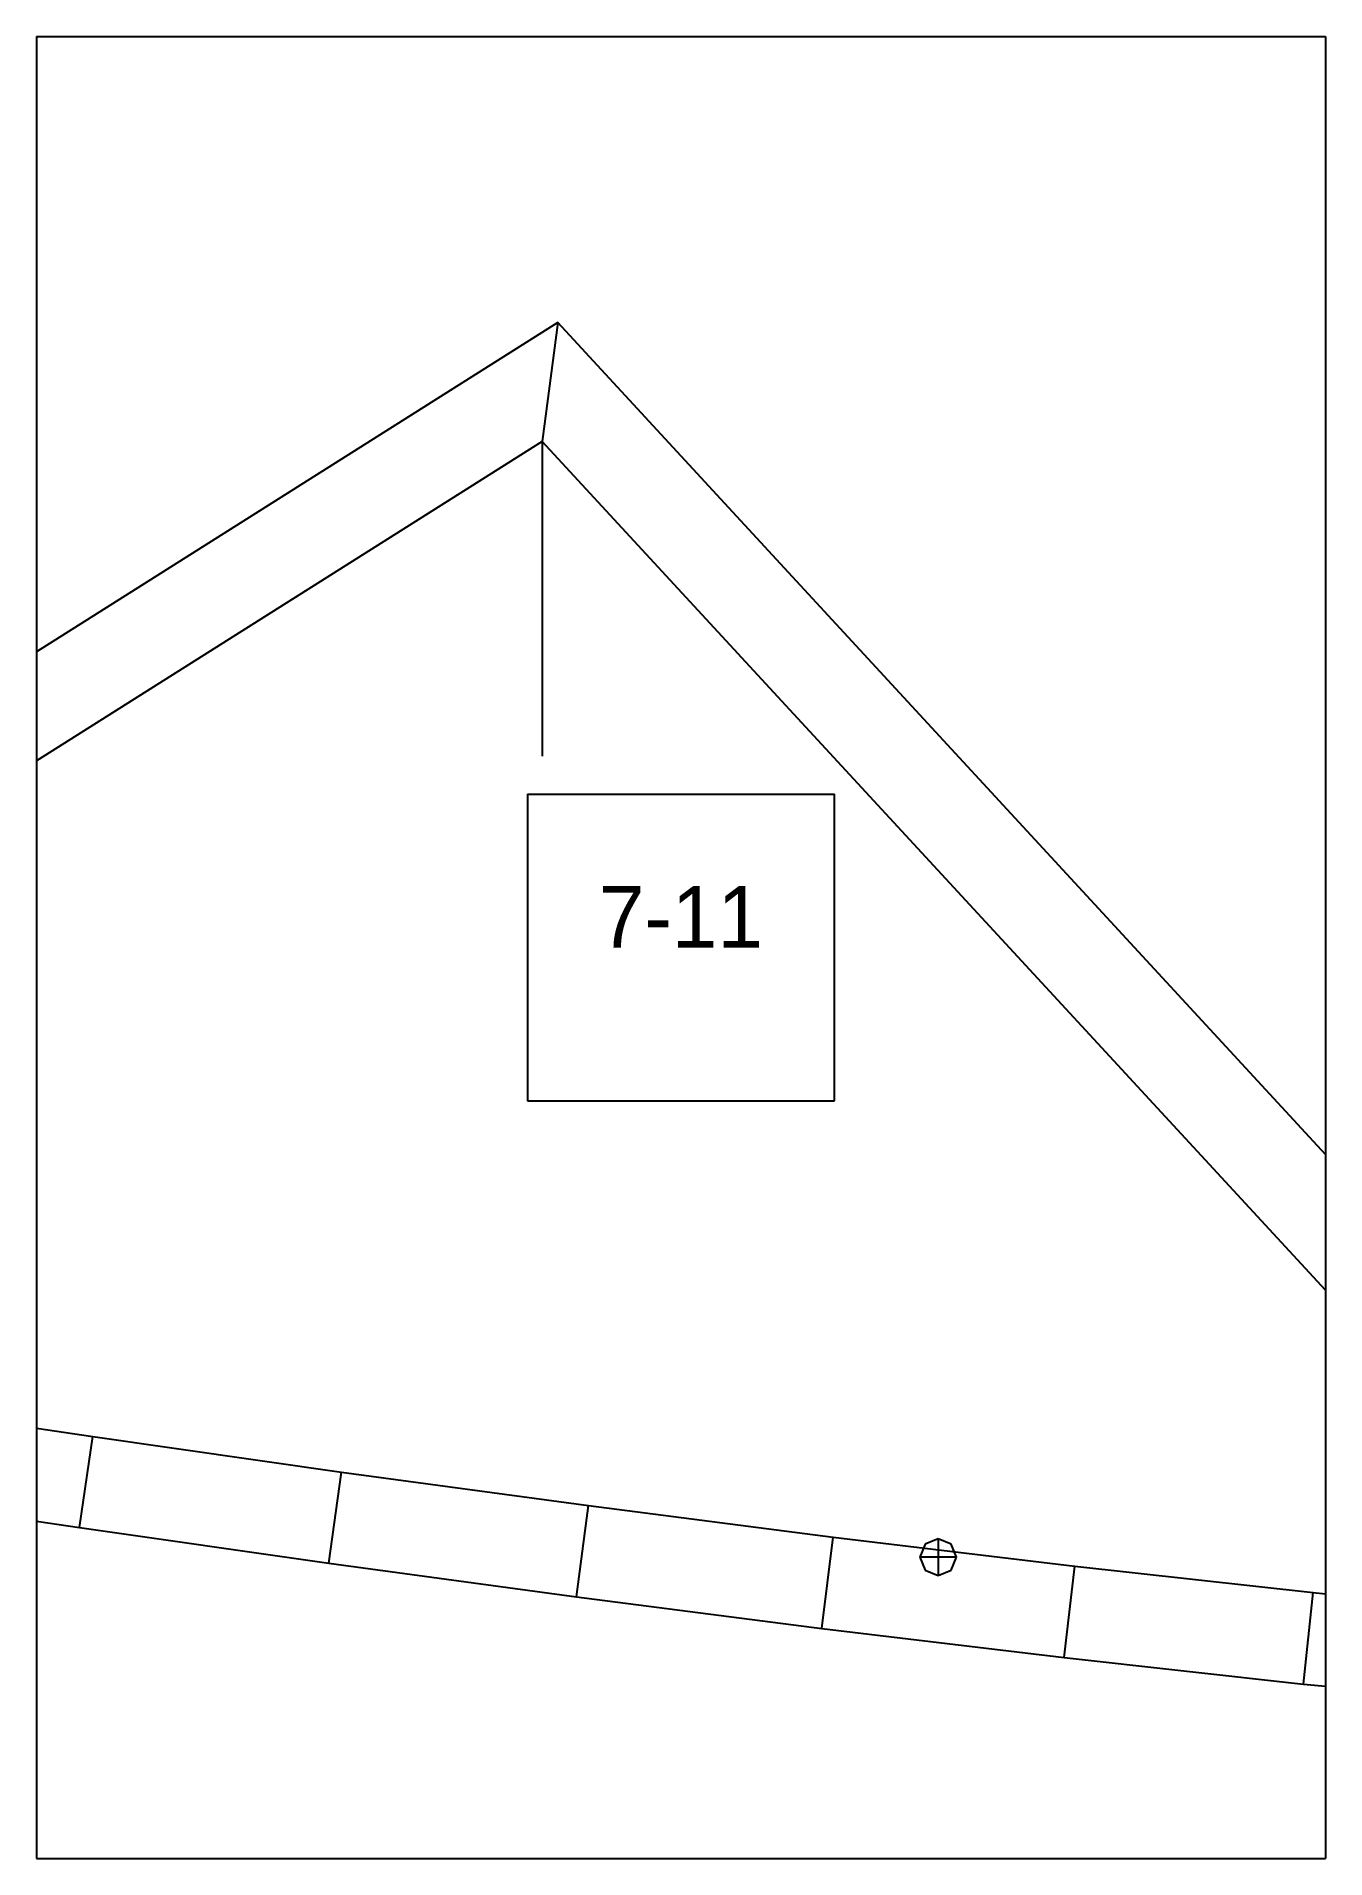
# Paper-space layout 'Plan 7-11' of a CAD drawing. Header units: metres, sheet in millimetres. Extents: x 0 to 210, y 0 to 297.
# The model-space entities are those that its viewports show. They can reach past a viewport. Long polylines and large blocks are cut down to what shows.
import ezdxf
from ezdxf.enums import TextEntityAlignment as Align

# ---------------------------------------------------------------- set-up
doc = ezdxf.new("R2010")
doc.units = ezdxf.units.M
for name, color, linetype in [('default', 7, 'Continuous'), ('TEXTLAYER', 7, 'Continuous'), ('VIEWPORTS', 7, 'Continuous')]:
    doc.layers.add(name, color=color, linetype=linetype)

msp = doc.modelspace()

# ---------------------------------------------------------------- linework, layer by layer
at = {"color": 9}
for p, q in [((2100, -1485), (2100, -1782)), ((2100, -1485), (2100, -1782)), ((2310, -1485), (2310, -1782)), ((2310, -1485), (2310, -1782)), ((1890, -1782), (2100, -1782)), ((1890, -1782), (2100, -1782)), ((2100, -1782), (2310, -1782)), ((2100, -1782), (2100, -2079)), ((2100, -1782), (2310, -1782)), ((2100, -1782), (2100, -2079)), ((2310, -1782), (2520, -1782)), ((2310, -1782), (2310, -2079)), ((2310, -1782), (2520, -1782)), ((2310, -1782), (2310, -2079)), ((2180, -1905.5), (2230, -1905.5)), ((2180, -1905.5), (2180, -1955.5)), ((2230, -1955.5), (2230, -1905.5)), ((2180, -1955.5), (2230, -1955.5)), ((1890, -2079), (2100, -2079)), ((1890, -2079), (2100, -2079)), ((2100, -2079), (2310, -2079)), ((2100, -2079), (2100, -2376)), ((2100, -2079), (2310, -2079)), ((2100, -2079), (2100, -2376)), ((2310, -2079), (2520, -2079)), ((2310, -2079), (2310, -2376)), ((2310, -2079), (2520, -2079)), ((2310, -2079), (2310, -2376))]:
    msp.add_line(p, q, dxfattribs=at)
at = {"layer": 'default', "color": 7, "linetype": 'Continuous'}
for p, q in [((2184.92, -1828.65), (1995.05, -1948.66)), ((2184.92, -1828.65), (2182.37, -1848.01)), ((2335.55, -1991.92), (2184.92, -1828.65)), ((2182.37, -1848.01), (1993.01, -1967.7)), ((2335.62, -2014.12), (2182.37, -1848.01)), ((2182.37, -1848.01), (2182.37, -1899.29)), ((2068.5, -2004.1), (2109.19, -2010.22)), ((2107.01, -2025.06), (2109.19, -2010.22)), ((2109.19, -2010.22), (2149.71, -2016.02)), ((2147.64, -2030.87), (2149.71, -2016.02)), ((2149.71, -2016.02), (2189.93, -2021.47)), ((2066.23, -2018.93), (2107.01, -2025.06)), ((2187.97, -2036.34), (2189.93, -2021.47)), ((2189.93, -2021.47), (2229.78, -2026.59)), ((2107.01, -2025.06), (2147.64, -2030.87)), ((2227.93, -2041.48), (2229.78, -2026.59)), ((2229.78, -2026.59), (2269.16, -2031.33)), ((2244.78, -2027.74), (2243.9, -2029.86)), ((2246.9, -2026.86), (2244.78, -2027.74)), ((2249.02, -2027.74), (2246.9, -2026.86)), ((2246.9, -2026.86), (2246.9, -2032.86)), ((2249.9, -2029.86), (2249.02, -2027.74)), ((2147.64, -2030.87), (2187.97, -2036.34)), ((2243.9, -2029.86), (2244.78, -2031.98)), ((2249.9, -2029.86), (2243.9, -2029.86)), ((2249.02, -2031.98), (2249.9, -2029.86)), ((2267.44, -2046.23), (2269.16, -2031.33)), ((2269.16, -2031.33), (2307.97, -2035.63)), ((2244.78, -2031.98), (2246.9, -2032.86)), ((2246.9, -2032.86), (2249.02, -2031.98)), ((2187.97, -2036.34), (2227.93, -2041.48)), ((2306.4, -2050.55), (2307.97, -2035.63)), ((2307.97, -2035.63), (2346.15, -2039.48)), ((2227.93, -2041.48), (2267.44, -2046.23)), ((2267.44, -2046.23), (2306.4, -2050.55)), ((2306.4, -2050.55), (2344.72, -2054.41))]:
    msp.add_line(p, q, dxfattribs=at)

# ---------------------------------------------------------------- texts
at = {"layer": 'TEXTLAYER', "color": 1}
msp.add_text('7-11', height=10, dxfattribs=at).set_placement((2205, -1930.5), align=Align.CENTER)

psp = doc.layouts.new('Plan 7-11')

# ---------------------------------------------------------------- viewports
at = {"layer": 'VIEWPORTS'}
psp.add_viewport(center=(105, 148.5), size=(210, 297), view_center_point=(2205, -1930.5), view_height=297, dxfattribs=at)

doc.saveas('drawing.dxf')
